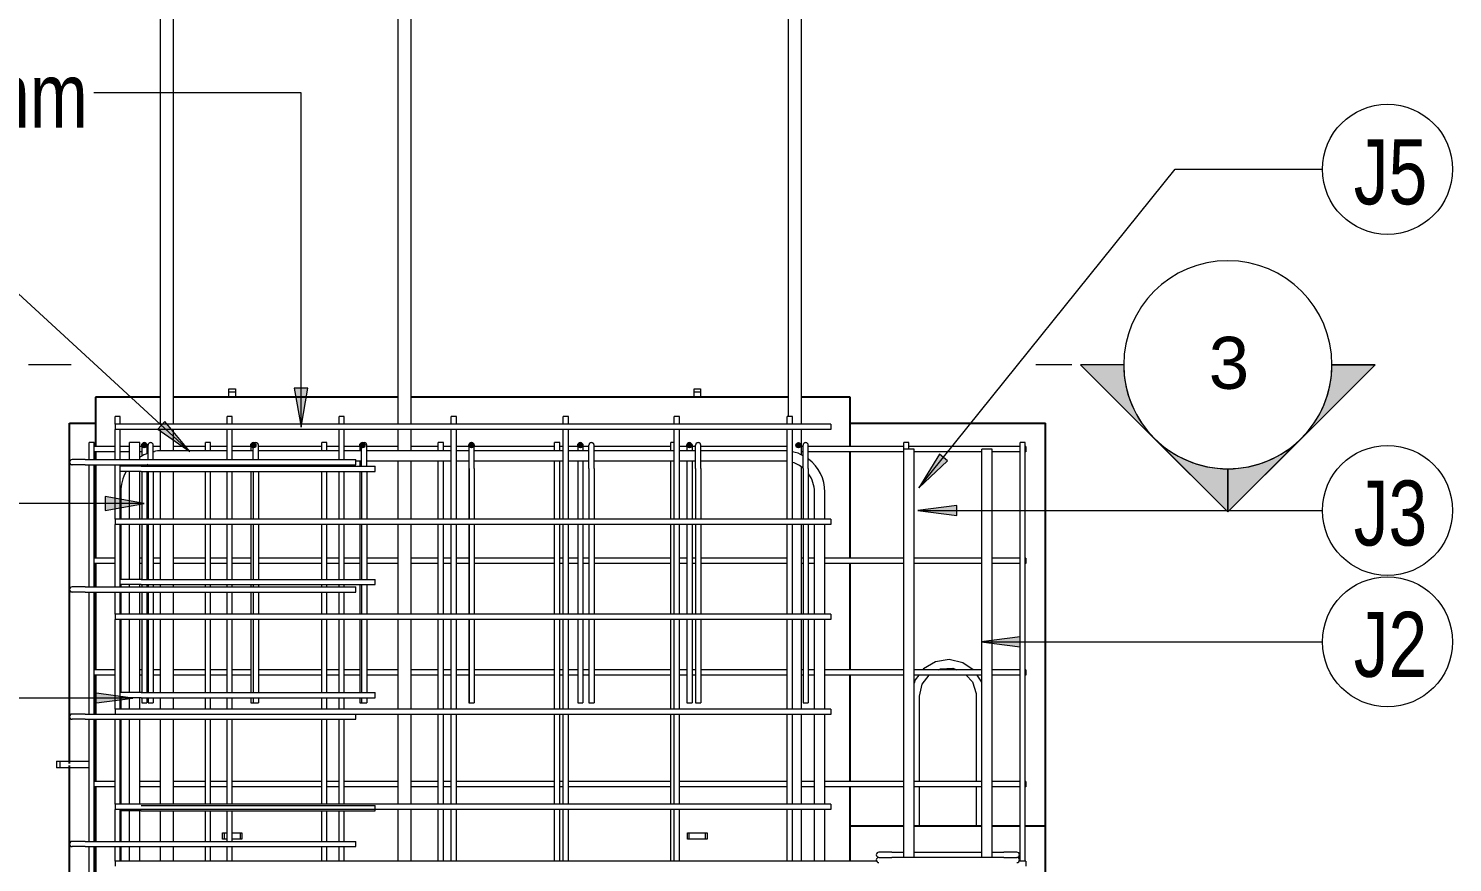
# Model space of a CAD drawing. Header units: millimetres. Extents: x 1435 to 26503, y -2036 to 18836.
# Drawn here: x 4276 to 6464, y 2984 to 4267 of the extents above; entities that cross this region are included whole.
import ezdxf

# ---------------------------------------------------------------- set-up
doc = ezdxf.new("R2010")
doc.units = ezdxf.units.MM
doc.linetypes.add('Dash', pattern=[6.36, 3.18, -3.18])
for name, color, linetype, lineweight in [('A-GENM', 13, 'Continuous', 18), ('A-WALL', 113, 'Continuous', 25), ('A-WALL-HDLN', 110, 'Dash', 25), ('G-ANNO-SYMB', 111, 'Continuous', 9), ('S-RBAR', 171, 'Continuous', 18), ('S-RBAR-IDEN', 171, 'Continuous', 9)]:
    doc.layers.add(name, color=color, linetype=linetype, lineweight=lineweight)
doc.styles.add('Arial', font='arial.ttf', dxfattribs={"height": 80})
doc.styles.add('Nirmala UI Semilight', font='NirmalaS.ttf', dxfattribs={"width": 0.8, "height": 100})

# ---------------------------------------------------------------- blocks, each defined once
blk = doc.blocks.new('RR spread anchor face based - RR-SA-3_0-200-1726827-Elevation Front 1')
at = {"layer": 'A-GENM'}
for p, q in [((4583.8, 3707.8), (4583.8, 3712.8)), ((4583.8, 3712.8), (4593.8, 3712.8)), ((4583.8, 3700), (4583.8, 3707.8)), ((4593.8, 3707.8), (4583.8, 3707.8)), ((4593.8, 3712.8), (4593.8, 3707.8)), ((4593.8, 3707.8), (4593.8, 3700))]:
    blk.add_line(p, q, dxfattribs=at)
blk = doc.blocks.new('RR spread anchor face based - RR-SA-2_5-150-V2-Elevation Front 1')
at = {"layer": 'A-GENM'}
for p, q in [((5288.8, 1540), (5291.3, 1540)), ((5288.8, 1530), (5288.8, 1540)), ((5291.3, 1540), (5316.3, 1540)), ((5291.3, 1530), (5291.3, 1540)), ((5316.3, 1540), (5318.8, 1540)), ((5316.3, 1530), (5316.3, 1540)), ((5318.8, 1540), (5318.8, 1530)), ((5291.3, 1530), (5288.8, 1530)), ((5316.3, 1530), (5291.3, 1530)), ((5318.8, 1530), (5316.3, 1530))]:
    blk.add_line(p, q, dxfattribs=at)
blk = doc.blocks.new('12_7Ø_ Lifting Insert_COLUMN - 12_9Ø Lifting insert-1653171-Elevation Front 1')
at = {"layer": 'A-GENM'}
for p, q in [((5740.9, 3261.3), (5733.7, 3272.5)), ((5645.2, 3108.7), (5645.2, 3240)), ((5732.5, 3240), (5732.5, 3108.7)), ((5645.2, 3040), (5645.2, 3100.7)), ((5732.5, 3100.7), (5732.5, 3040))]:
    blk.add_line(p, q, dxfattribs=at)
at = {"layer": 'A-GENM', "flags": 128}
for points in [[(5727.4, 3280.5), (5711.9, 3291.4), (5691, 3296.3), (5669.8, 3293), (5651.3, 3282.1), (5650.1, 3280.5)], [(5674.2, 3280.5), (5677.4, 3282.1), (5696.2, 3283), (5702.4, 3280.5)], [(5644, 3272.5), (5638.3, 3265), (5636.9, 3259.9)], [(5645.2, 3240), (5649.2, 3258.4), (5660, 3272.5)], [(5716.8, 3272.5), (5726.5, 3262.1), (5732.3, 3244.2), (5732.5, 3240)]]:
    blk.add_lwpolyline(points, dxfattribs=at)
blk = doc.blocks.new('RR spread anchor face based - RR-SA-2_5-150-V5-Elevation Front 1')
at = {"layer": 'A-GENM'}
for p, q in [((4573.8, 1540), (4576.3, 1540)), ((4573.8, 1530), (4573.8, 1540)), ((4576.3, 1540), (4581, 1540)), ((4576.3, 1540), (4576.3, 1530)), ((4589, 1540), (4601.3, 1540)), ((4601.3, 1540), (4603.8, 1540)), ((4601.3, 1540), (4601.3, 1530)), ((4603.8, 1540), (4603.8, 1530)), ((4576.3, 1530), (4573.8, 1530)), ((4581, 1530), (4576.3, 1530)), ((4601.3, 1530), (4589, 1530)), ((4603.8, 1530), (4601.3, 1530))]:
    blk.add_line(p, q, dxfattribs=at)
blk = doc.blocks.new('RR spread anchor face based - RR-SA-3_0-200-1876459-Elevation Front 1')
at = {"layer": 'A-GENM'}
for p, q in [((4318.8, 3140), (4323.8, 3140)), ((4318.8, 3140), (4318.8, 3130)), ((4323.8, 3130), (4318.8, 3130)), ((4323.8, 3140), (4368.8, 3140)), ((4323.8, 3140), (4323.8, 3130)), ((4368.8, 3130), (4323.8, 3130)), ((4376.8, 3140), (4378.8, 3140)), ((4378.8, 3130), (4376.8, 3130))]:
    blk.add_line(p, q, dxfattribs=at)
blk = doc.blocks.new('Detail View - M_Section Head - Filled SHOP DWG-1002450-Elevation Front 1')
at = {"layer": 'G-ANNO-SYMB'}
h = blk.add_hatch(color=256, dxfattribs=at)
edge = h.paths.add_edge_path()
edge.add_line((5892.8, 3749.7), (5959.1, 3749.7))
edge.add_arc((6119.1, 3749.7), 160, 180, 225)
edge.add_line((6006, 3636.5), (5892.8, 3749.7))
h = blk.add_hatch(color=256, dxfattribs=at)
edge = h.paths.add_edge_path()
edge.add_line((6345.4, 3749.7), (6232.2, 3636.5))
edge.add_arc((6119.1, 3749.7), 160, 315, 360)
edge.add_line((6279.1, 3749.7), (6345.4, 3749.7))
h = blk.add_hatch(color=256, dxfattribs=at)
edge = h.paths.add_edge_path()
edge.add_line((6119.1, 3523.4), (6006, 3636.5))
edge.add_arc((6119.1, 3749.7), 160, 225, 270)
edge.add_line((6119.1, 3589.7), (6119.1, 3523.4))
h = blk.add_hatch(color=256, dxfattribs=at)
edge = h.paths.add_edge_path()
edge.add_line((6119.1, 3523.4), (6119.1, 3589.7))
edge.add_arc((6119.1, 3749.7), 160, 270, 315)
edge.add_line((6232.2, 3636.5), (6119.1, 3523.4))
for p, q in [((6119.1, 3523.4), (5892.8, 3749.7)), ((5959.1, 3749.7), (5892.8, 3749.7)), ((5892.8, 3749.7), (6006, 3636.5)), ((5959.1, 3749.7), (5892.8, 3749.7)), ((6119.1, 3523.4), (6345.4, 3749.7)), ((6232.2, 3636.5), (6345.4, 3749.7)), ((6279.1, 3749.7), (6345.4, 3749.7)), ((6345.4, 3749.7), (6279.1, 3749.7)), ((6006, 3636.5), (6119.1, 3523.4)), ((6119.1, 3523.4), (6232.2, 3636.5)), ((6119.1, 3589.7), (6119.1, 3523.4)), ((6119.1, 3523.4), (6119.1, 3589.7))]:
    blk.add_line(p, q, dxfattribs=at)
for start, end in [(360, 180), (180, 360), (180, 225), (315, 0), (225, 270), (270, 315)]:
    blk.add_arc((6119.1, 3749.7), 160, start, end, dxfattribs=at)
blk = doc.blocks.new('M_Rebar Tag_rfa MARK - ARROW-794226-Elevation Front 1')
at = {"layer": 'S-RBAR-IDEN'}
blk.add_circle((2715.3, 3901), 100, dxfattribs=at)

msp = doc.modelspace()

# ---------------------------------------------------------------- hatches: boundary and pattern name
at = {"layer": 'S-RBAR'}
for points in [[(4453.8, 3622), (4457.8, 3626), (4453.8, 3630), (4449.8, 3626), (4451.3, 3624.5)], [(4621.4, 3622), (4625.4, 3626), (4621.4, 3630), (4617.4, 3626)], [(4788.9, 3622), (4792.9, 3626), (4788.9, 3630), (4784.9, 3626)], [(4956.5, 3622), (4960.5, 3626), (4956.5, 3630), (4952.5, 3626)], [(5124, 3622), (5128, 3626), (5124, 3630), (5120, 3626)], [(5291.6, 3622), (5295.6, 3626), (5291.6, 3630), (5287.6, 3626)], [(5459.2, 3622), (5463.2, 3626), (5459.2, 3630), (5455.2, 3626)]]:
    msp.add_hatch(color=256, dxfattribs=at).paths.add_polyline_path(points)
h = msp.add_hatch(color=256, dxfattribs=at)
edge = h.paths.add_edge_path()
edge.add_arc((4453.8, 3626), 4, 0, 360)
h = msp.add_hatch(color=256, dxfattribs=at)
edge = h.paths.add_edge_path()
edge.add_arc((4621.4, 3626), 4, 0, 360)
h = msp.add_hatch(color=256, dxfattribs=at)
edge = h.paths.add_edge_path()
edge.add_arc((4788.9, 3626), 4, 0, 360)
h = msp.add_hatch(color=256, dxfattribs=at)
edge = h.paths.add_edge_path()
edge.add_arc((4956.5, 3626), 4, 0, 360)
h = msp.add_hatch(color=256, dxfattribs=at)
edge = h.paths.add_edge_path()
edge.add_arc((5124, 3626), 4, 0, 360)
h = msp.add_hatch(color=256, dxfattribs=at)
edge = h.paths.add_edge_path()
edge.add_arc((5291.6, 3626), 4, 0, 360)
h = msp.add_hatch(color=256, dxfattribs=at)
edge = h.paths.add_edge_path()
edge.add_arc((5459.2, 3626), 4, 0, 360)
at = {"layer": 'S-RBAR-IDEN'}
for points in [[(4694.7, 3653.6), (4705.3, 3713.6), (4684.1, 3713.6)], [(4524, 3616.1), (4485.2, 3662.6), (4474.5, 3650.9)], [(5644.2, 3560.2), (5688, 3602.1), (5675.7, 3612)], [(4453.6, 3536.4), (4393.6, 3546.9), (4393.6, 3525.8)], [(5642.7, 3525.6), (5702.7, 3517.7), (5702.7, 3533.5)], [(5739.9, 3323.6), (5799.9, 3315.7), (5799.9, 3331.5)], [(4436.4, 3237), (4376.4, 3244.9), (4376.4, 3229.1)]]:
    msp.add_hatch(color=256, dxfattribs=at).paths.add_polyline_path(points)

# ---------------------------------------------------------------- linework, layer by layer
at = {"layer": 'A-WALL'}
for p, q in [((4378.8, 3700), (4378.8, 3624)), ((4478.8, 3700), (4378.8, 3700)), ((4843.8, 3700), (4498.8, 3700)), ((5443.8, 3700), (4863.8, 3700)), ((5538.8, 3700), (5463.8, 3700)), ((5538.8, 3624), (5538.8, 3700)), ((4338.8, 3140), (4338.8, 3660)), ((4338.8, 3660), (4378.8, 3660)), ((5538.8, 3660), (5838.8, 3660)), ((5838.8, -378), (5838.8, 3660)), ((4378.8, 3616), (4378.8, 3604)), ((5538.8, 3452.2), (5538.8, 3616)), ((4378.8, 3596), (4378.8, 3452.2)), ((4378.8, 3444.2), (4378.8, 3408.3)), ((5538.8, 3280.5), (5538.8, 3444.2)), ((4378.8, 3400.2), (4378.8, 3280.5)), ((4378.8, 3272.5), (4378.8, 3212.4)), ((5538.8, 3108.7), (5538.8, 3272.5)), ((4378.8, 3204), (4378.8, 3108.7)), ((4338.8, 1665), (4338.8, 3130)), ((4378.8, 3100.7), (4378.8, 3016.6)), ((5538.8, 2986.3), (5538.8, 3100.7)), ((5620.9, 3040), (5538.8, 3040)), ((5740.9, 3040), (5636.9, 3040)), ((5799.8, 3040), (5756.9, 3040)), ((5838.8, 3040), (5807.8, 3040)), ((4378.8, 3008.6), (4378.8, 2937))]:
    msp.add_line(p, q, dxfattribs=at)
at = {"layer": 'A-WALL-HDLN'}
msp.add_line((4338.8, 3130), (4338.8, 3140), dxfattribs=at)
at = {"layer": 'G-ANNO-SYMB'}
for p, q in [((4341.5, 3749.7), (4275.8, 3749.7)), ((5879.1, 3749.7), (5824.1, 3749.7))]:
    msp.add_line(p, q, dxfattribs=at)
at = {"layer": 'S-RBAR'}
for p, q in [((4478.8, 3658.3), (4478.8, 4720)), ((4498.8, 3658.3), (4498.8, 4720)), ((4843.8, 3658.3), (4843.8, 4720)), ((4863.8, 3658.3), (4863.8, 4720)), ((5443.8, 3670), (5443.8, 4720)), ((5463.8, 3658.3), (5463.8, 4720)), ((4416.8, 3670), (4408.8, 3670)), ((4408.8, 3658.3), (4408.8, 3670)), ((5508.8, 3658.3), (4408.8, 3658.3)), ((4408.8, 3658.3), (4408.8, 3650.3)), ((4416.8, 3658.3), (4416.8, 3670)), ((4589, 3670), (4581, 3670)), ((4581, 3658.3), (4581, 3670)), ((4589, 3658.3), (4589, 3670)), ((4761.2, 3670), (4753.2, 3670)), ((4753.2, 3658.3), (4753.2, 3670)), ((4761.2, 3658.3), (4761.2, 3670)), ((4933.4, 3670), (4925.4, 3670)), ((4925.4, 3658.3), (4925.4, 3670)), ((4933.4, 3658.3), (4933.4, 3670)), ((5105.6, 3670), (5097.6, 3670)), ((5097.6, 3658.3), (5097.6, 3670)), ((5105.6, 3658.3), (5105.6, 3670)), ((5276.3, 3670), (5268.3, 3670)), ((5268.3, 3658.3), (5268.3, 3670)), ((5276.3, 3658.3), (5276.3, 3670)), ((5450, 3670), (5442, 3670)), ((5442, 3658.3), (5442, 3670)), ((5450, 3658.3), (5450, 3670)), ((5508.8, 3658.3), (5508.8, 3650.3)), ((4408.8, 3604), (4408.8, 3650.3)), ((5508.8, 3650.3), (4408.8, 3650.3)), ((4416.8, 3604), (4416.8, 3650.3)), ((4478.8, 3617.2), (4478.8, 3650.3)), ((4498.8, 3617.5), (4498.8, 3650.3)), ((4581, 3604), (4581, 3650.3)), ((4589, 3604), (4589, 3650.3)), ((4753.2, 3604), (4753.2, 3650.3)), ((4761.2, 3604), (4761.2, 3650.3)), ((4843.8, 3617.5), (4843.8, 3650.3)), ((4863.8, 3617.5), (4863.8, 3650.3)), ((4925.4, 3512.2), (4925.4, 3650.3)), ((4933.4, 3512.2), (4933.4, 3650.3)), ((5097.6, 3512.2), (5097.6, 3650.3)), ((5105.6, 3512.2), (5105.6, 3650.3)), ((5268.3, 3512.2), (5268.3, 3650.3)), ((5276.3, 3512.2), (5276.3, 3650.3)), ((5442, 3512.2), (5442, 3650.3)), ((5450, 3512.2), (5450, 3650.3)), ((5463.8, 3610.7), (5463.8, 3650.3)), ((4376.8, 3630), (4368.8, 3630)), ((4368.8, 3604), (4368.8, 3630)), ((4376.8, 3604), (4376.8, 3630)), ((4408.8, 3624), (4376.8, 3624)), ((4408.8, 3616), (4376.8, 3616)), ((4431.1, 3624), (4416.8, 3624)), ((4431.1, 3616), (4416.8, 3616)), ((4447.1, 3630), (4431.1, 3630)), ((4431.1, 3604), (4431.1, 3630)), ((4447.1, 3604), (4447.1, 3630)), ((4449.8, 3624), (4447.1, 3624)), ((4449.8, 3616), (4447.1, 3616)), ((4453.8, 3630), (4449.8, 3626)), ((4449.8, 3626), (4449.8, 3609.5)), ((4449.8, 3626), (4451.3, 3624.5)), ((4451.3, 3624.5), (4453.8, 3622)), ((4457.8, 3626), (4453.8, 3630)), ((4453.8, 3622), (4457.8, 3626)), ((4457.8, 3626), (4457.8, 3613.1)), ((4459.6, 3624), (4457.8, 3624)), ((4459.6, 3616), (4457.8, 3616)), ((4459.6, 3604.3), (4459.6, 3626)), ((4467.6, 3604.3), (4467.6, 3626)), ((4478.8, 3624), (4467.6, 3624)), ((4469.7, 3616), (4467.6, 3616)), ((4581, 3617.5), (4481, 3617.5)), ((4547.7, 3624), (4498.8, 3624)), ((4555.7, 3630), (4547.7, 3630)), ((4547.7, 3617.5), (4547.7, 3630)), ((4555.7, 3617.5), (4555.7, 3630)), ((4581, 3624), (4555.7, 3624)), ((4617.4, 3624), (4589, 3624)), ((4621.1, 3617.5), (4589, 3617.5)), ((4621.4, 3630), (4617.4, 3626)), ((4617.4, 3626), (4617.4, 3617.9)), ((4617.4, 3626), (4621.4, 3622)), ((4621.1, 3604.3), (4621.1, 3626)), ((4625.4, 3626), (4621.4, 3630)), ((4621.4, 3622), (4625.4, 3626)), ((4629.1, 3604.3), (4629.1, 3626)), ((4726.5, 3624), (4629.1, 3624)), ((4753.2, 3617.5), (4629.1, 3617.5)), ((4734.5, 3630), (4726.5, 3630)), ((4726.5, 3617.5), (4726.5, 3630)), ((4734.5, 3617.5), (4734.5, 3630)), ((4753.2, 3624), (4734.5, 3624)), ((4784.9, 3624), (4761.2, 3624)), ((4787.7, 3617.5), (4761.2, 3617.5)), ((4788.9, 3630), (4784.9, 3626)), ((4784.9, 3626), (4784.9, 3617.9)), ((4784.9, 3626), (4788.9, 3622)), ((4787.7, 3593.7), (4787.7, 3626)), ((4792.9, 3626), (4788.9, 3630)), ((4788.9, 3622), (4792.9, 3626)), ((4795.7, 3593.7), (4795.7, 3626)), ((4843.8, 3624), (4795.7, 3624)), ((4925.4, 3617.5), (4795.7, 3617.5)), ((4905.4, 3624), (4863.8, 3624)), ((4913.4, 3630), (4905.4, 3630)), ((4905.4, 3617.5), (4905.4, 3630)), ((4913.4, 3617.5), (4913.4, 3630)), ((4925.4, 3624), (4913.4, 3624)), ((4952.5, 3624), (4933.4, 3624)), ((4953, 3617.5), (4933.4, 3617.5)), ((4956.5, 3630), (4952.5, 3626)), ((4952.5, 3626), (4952.5, 3617.9)), ((4952.5, 3626), (4956.5, 3622)), ((4953, 3590), (4953, 3626)), ((4960.5, 3626), (4956.5, 3630)), ((4956.5, 3622), (4960.5, 3626)), ((4961, 3590), (4961, 3626)), ((5084.3, 3624), (4961, 3624)), ((5097.6, 3617.5), (4961, 3617.5)), ((5092.3, 3630), (5084.3, 3630)), ((5084.3, 3617.5), (5084.3, 3630)), ((5092.3, 3617.5), (5092.3, 3630)), ((5097.6, 3624), (5092.3, 3624)), ((5120, 3624), (5105.6, 3624)), ((5137, 3617.5), (5105.6, 3617.5)), ((5124, 3630), (5120, 3626)), ((5120, 3626), (5120, 3617.9)), ((5120, 3626), (5124, 3622)), ((5128, 3626), (5124, 3630)), ((5124, 3622), (5128, 3626)), ((5128, 3626), (5128, 3617.9)), ((5137, 3624), (5128, 3624)), ((5137, 3590), (5137, 3626)), ((5145, 3590), (5145, 3626)), ((5263.2, 3624), (5145, 3624)), ((5268.3, 3617.5), (5145, 3617.5)), ((5268.3, 3630), (5263.2, 3630)), ((5263.2, 3617.5), (5263.2, 3630)), ((5287.6, 3624), (5276.3, 3624)), ((5301, 3617.5), (5276.3, 3617.5)), ((5291.6, 3630), (5287.6, 3626)), ((5287.6, 3626), (5287.6, 3617.9)), ((5287.6, 3626), (5291.6, 3622)), ((5295.6, 3626), (5291.6, 3630)), ((5291.6, 3622), (5295.6, 3626)), ((5295.6, 3626), (5295.6, 3617.9)), ((5301, 3624), (5295.6, 3624)), ((5301, 3590), (5301, 3626)), ((5309, 3590), (5309, 3626)), ((5442, 3624), (5309, 3624)), ((5436.3, 3617.5), (5309, 3617.5)), ((5459.2, 3630), (5455.2, 3626)), ((5455.2, 3626), (5459.2, 3622)), ((5463.2, 3626), (5459.2, 3630)), ((5459.2, 3622), (5463.2, 3626)), ((5466.3, 3624), (5463.8, 3624)), ((5466.3, 3616), (5463.8, 3616)), ((5466.3, 3590), (5466.3, 3626)), ((5474.3, 3590), (5474.3, 3626)), ((5620.9, 3624), (5474.3, 3624)), ((5620.9, 3616), (5474.3, 3616)), ((5628.9, 3630), (5620.9, 3630)), ((5620.9, 3620), (5620.9, 3630)), ((5636.9, 3620), (5620.9, 3620)), ((5620.9, 2992.1), (5620.9, 3620)), ((5628.9, 3620), (5628.9, 3630)), ((5799.8, 3624), (5628.9, 3624)), ((5636.9, 2992.1), (5636.9, 3620)), ((5740.9, 3616), (5636.9, 3616)), ((5756.9, 3620), (5740.9, 3620)), ((5740.9, 2992.1), (5740.9, 3620)), ((5756.9, 2992.1), (5756.9, 3620)), ((5799.8, 3616), (5756.9, 3616)), ((5807.8, 3630), (5799.8, 3630)), ((5799.8, 2986.3), (5799.8, 3630)), ((5807.8, 2986.3), (5807.8, 3630)), ((5808.8, 3624), (5807.8, 3624)), ((5808.8, 3616), (5807.8, 3616)), ((5808.8, 3624), (5808.8, 3616)), ((4362.8, 3604), (4342.8, 3604)), ((4362.8, 3596), (4342.8, 3596)), ((4362.8, 3604), (4778.8, 3604)), ((4362.8, 3596), (4778.8, 3596)), ((4368.8, 3408.3), (4368.8, 3596)), ((4376.8, 3408.3), (4376.8, 3596)), ((4408.8, 3512.2), (4408.8, 3596)), ((4448.8, 3593.6), (4416.1, 3593.6)), ((4416.8, 3512.2), (4416.8, 3596)), ((4431.1, 3593.6), (4431.1, 3596)), ((4447.1, 3593.6), (4447.1, 3596)), ((4448.8, 3593.6), (4808.8, 3593.6)), ((4457.8, 3595.3), (4457.8, 3593.6)), ((4459.6, 3593.7), (4459.6, 3596.3)), ((4467.6, 3593.7), (4467.6, 3596.3)), ((4478.8, 3593.6), (4478.8, 3596)), ((4498.8, 3593.6), (4498.8, 3596)), ((4547.7, 3593.6), (4547.7, 3596)), ((4555.7, 3593.6), (4555.7, 3596)), ((4581, 3593.6), (4581, 3596)), ((4589, 3593.6), (4589, 3596)), ((4617.4, 3596), (4617.4, 3593.6)), ((4621.1, 3593.7), (4621.1, 3596.3)), ((4629.1, 3593.7), (4629.1, 3596.3)), ((4726.5, 3593.6), (4726.5, 3596)), ((4734.5, 3593.6), (4734.5, 3596)), ((4753.2, 3593.6), (4753.2, 3596)), ((4761.2, 3593.6), (4761.2, 3596)), ((4778.8, 3596), (4778.8, 3604)), ((4787.7, 3601.5), (4778.8, 3601.5)), ((4784.9, 3601.5), (4784.9, 3593.6)), ((4925.4, 3601.5), (4795.7, 3601.5)), ((4808.8, 3585.6), (4808.8, 3593.6)), ((4843.8, 3512.2), (4843.8, 3601.5)), ((4863.8, 3512.2), (4863.8, 3601.5)), ((4905.4, 3512.2), (4905.4, 3601.5)), ((4913.4, 3512.2), (4913.4, 3601.5)), ((4953, 3601.5), (4933.4, 3601.5)), ((4952.5, 3601.5), (4952.5, 3512.2)), ((4953, 3590), (4953, 3512.2)), ((5097.6, 3601.5), (4961, 3601.5)), ((4961, 3590), (4961, 3512.2)), ((5084.3, 3512.2), (5084.3, 3601.5)), ((5092.3, 3512.2), (5092.3, 3601.5)), ((5137, 3601.5), (5105.6, 3601.5)), ((5120, 3601.5), (5120, 3512.2)), ((5128, 3601.5), (5128, 3512.2)), ((5137, 3590), (5137, 3512.2)), ((5268.3, 3601.5), (5145, 3601.5)), ((5145, 3590), (5145, 3512.2)), ((5263.2, 3512.2), (5263.2, 3601.5)), ((5301, 3601.5), (5276.3, 3601.5)), ((5287.6, 3601.5), (5287.6, 3512.2)), ((5295.6, 3601.5), (5295.6, 3512.2)), ((5301, 3590), (5301, 3512.2)), ((5436.3, 3601.5), (5309, 3601.5)), ((5309, 3590), (5309, 3512.2)), ((5463.8, 3512.2), (5463.8, 3592.2)), ((5466.3, 3590), (5466.3, 3512.2)), ((5474.3, 3590), (5474.3, 3512.2)), ((4448.8, 3585.6), (4416.1, 3585.6)), ((4431.1, 3512.2), (4431.1, 3585.6)), ((4447.1, 3512.2), (4447.1, 3585.6)), ((4448.8, 3585.6), (4808.8, 3585.6)), ((4449.8, 3585.6), (4449.8, 3512.2)), ((4457.8, 3585.6), (4457.8, 3512.2)), ((4459.6, 3585.6), (4459.6, 3512.2)), ((4467.6, 3585.6), (4467.6, 3512.2)), ((4478.8, 3512.2), (4478.8, 3585.6)), ((4498.8, 3512.2), (4498.8, 3585.6)), ((4547.7, 3512.2), (4547.7, 3585.6)), ((4555.7, 3512.2), (4555.7, 3585.6)), ((4581, 3512.2), (4581, 3585.6)), ((4589, 3512.2), (4589, 3585.6)), ((4617.4, 3585.6), (4617.4, 3512.2)), ((4621.1, 3585.6), (4621.1, 3512.2)), ((4629.1, 3585.6), (4629.1, 3512.2)), ((4726.5, 3512.2), (4726.5, 3585.6)), ((4734.5, 3512.2), (4734.5, 3585.6)), ((4753.2, 3512.2), (4753.2, 3585.6)), ((4761.2, 3512.2), (4761.2, 3585.6)), ((4784.9, 3585.6), (4784.9, 3512.2)), ((4787.7, 3585.6), (4787.7, 3512.2)), ((4795.7, 3585.6), (4795.7, 3512.2)), ((4417.5, 3554), (4417.5, 3512.2)), ((5483.8, 3512.2), (5483.8, 3554)), ((5499.8, 3512.2), (5499.8, 3554)), ((5508.8, 3512.2), (4408.8, 3512.2)), ((4408.8, 3512.2), (4408.8, 3504.2)), ((4408.8, 3408.3), (4408.8, 3504.2)), ((5508.8, 3504.2), (4408.8, 3504.2)), ((4416.8, 3408.3), (4416.8, 3504.2)), ((4417.5, 3504.2), (4417.5, 3419.6)), ((4431.1, 3419.6), (4431.1, 3504.2)), ((4447.1, 3419.6), (4447.1, 3504.2)), ((4449.8, 3504.2), (4449.8, 3419.6)), ((4457.8, 3504.2), (4457.8, 3419.6)), ((4459.6, 3504.2), (4459.6, 3419.6)), ((4467.6, 3504.2), (4467.6, 3419.6)), ((4478.8, 3419.6), (4478.8, 3504.2)), ((4498.8, 3419.6), (4498.8, 3504.2)), ((4547.7, 3419.6), (4547.7, 3504.2)), ((4555.7, 3419.6), (4555.7, 3504.2)), ((4581, 3419.6), (4581, 3504.2)), ((4589, 3419.6), (4589, 3504.2)), ((4617.4, 3504.2), (4617.4, 3419.6)), ((4621.1, 3504.2), (4621.1, 3419.6)), ((4629.1, 3504.2), (4629.1, 3419.6)), ((4726.5, 3419.6), (4726.5, 3504.2)), ((4734.5, 3419.6), (4734.5, 3504.2)), ((4753.2, 3419.6), (4753.2, 3504.2)), ((4761.2, 3419.6), (4761.2, 3504.2)), ((4784.9, 3504.2), (4784.9, 3419.6)), ((4787.7, 3504.2), (4787.7, 3419.6)), ((4795.7, 3504.2), (4795.7, 3419.6)), ((4843.8, 3366.1), (4843.8, 3504.2)), ((4863.8, 3366.1), (4863.8, 3504.2)), ((4905.4, 3366.1), (4905.4, 3504.2)), ((4913.4, 3366.1), (4913.4, 3504.2)), ((4925.4, 3366.1), (4925.4, 3504.2)), ((4933.4, 3366.1), (4933.4, 3504.2)), ((4952.5, 3504.2), (4952.5, 3366.1)), ((4953, 3504.2), (4953, 3366.1)), ((4961, 3504.2), (4961, 3366.1)), ((5084.3, 3366.1), (5084.3, 3504.2)), ((5092.3, 3366.1), (5092.3, 3504.2)), ((5097.6, 3366.1), (5097.6, 3504.2)), ((5105.6, 3366.1), (5105.6, 3504.2)), ((5120, 3504.2), (5120, 3366.1)), ((5128, 3504.2), (5128, 3366.1)), ((5137, 3504.2), (5137, 3366.1)), ((5145, 3504.2), (5145, 3366.1)), ((5263.2, 3366.1), (5263.2, 3504.2)), ((5268.3, 3366.1), (5268.3, 3504.2)), ((5276.3, 3366.1), (5276.3, 3504.2)), ((5287.6, 3504.2), (5287.6, 3366.1)), ((5295.6, 3504.2), (5295.6, 3366.1)), ((5301, 3504.2), (5301, 3366.1)), ((5309, 3504.2), (5309, 3366.1)), ((5442, 3366.1), (5442, 3504.2)), ((5450, 3366.1), (5450, 3504.2)), ((5463.8, 3366.1), (5463.8, 3504.2)), ((5466.3, 3504.2), (5466.3, 3366.1)), ((5474.3, 3504.2), (5474.3, 3366.1)), ((5483.8, 3366.1), (5483.8, 3504.2)), ((5499.8, 3366.1), (5499.8, 3504.2)), ((5508.8, 3512.2), (5508.8, 3504.2)), ((4408.8, 3452.2), (4376.8, 3452.2)), ((4408.8, 3444.2), (4376.8, 3444.2)), ((4417.5, 3452.2), (4416.8, 3452.2)), ((4417.5, 3444.2), (4416.8, 3444.2)), ((4449.8, 3452.2), (4447.1, 3452.2)), ((4449.8, 3444.2), (4447.1, 3444.2)), ((4459.6, 3452.2), (4457.8, 3452.2)), ((4459.6, 3444.2), (4457.8, 3444.2)), ((4478.8, 3452.2), (4467.6, 3452.2)), ((4478.8, 3444.2), (4467.6, 3444.2)), ((4547.7, 3452.2), (4498.8, 3452.2)), ((4547.7, 3444.2), (4498.8, 3444.2)), ((4581, 3452.2), (4555.7, 3452.2)), ((4581, 3444.2), (4555.7, 3444.2)), ((4617.4, 3452.2), (4589, 3452.2)), ((4617.4, 3444.2), (4589, 3444.2)), ((4726.5, 3452.2), (4629.1, 3452.2)), ((4726.5, 3444.2), (4629.1, 3444.2)), ((4753.2, 3452.2), (4734.5, 3452.2)), ((4753.2, 3444.2), (4734.5, 3444.2)), ((4784.9, 3452.2), (4761.2, 3452.2)), ((4784.9, 3444.2), (4761.2, 3444.2)), ((4843.8, 3452.2), (4795.7, 3452.2)), ((4843.8, 3444.2), (4795.7, 3444.2)), ((4905.4, 3452.2), (4863.8, 3452.2)), ((4905.4, 3444.2), (4863.8, 3444.2)), ((4925.4, 3452.2), (4913.4, 3452.2)), ((4925.4, 3444.2), (4913.4, 3444.2)), ((4952.5, 3452.2), (4933.4, 3452.2)), ((4952.5, 3444.2), (4933.4, 3444.2)), ((5084.3, 3452.2), (4961, 3452.2)), ((5084.3, 3444.2), (4961, 3444.2)), ((5097.6, 3452.2), (5092.3, 3452.2)), ((5097.6, 3444.2), (5092.3, 3444.2)), ((5120, 3452.2), (5105.6, 3452.2)), ((5120, 3444.2), (5105.6, 3444.2)), ((5137, 3452.2), (5128, 3452.2)), ((5137, 3444.2), (5128, 3444.2)), ((5263.2, 3452.2), (5145, 3452.2)), ((5263.2, 3444.2), (5145, 3444.2)), ((5287.6, 3452.2), (5276.3, 3452.2)), ((5287.6, 3444.2), (5276.3, 3444.2)), ((5301, 3452.2), (5295.6, 3452.2)), ((5301, 3444.2), (5295.6, 3444.2)), ((5442, 3452.2), (5309, 3452.2)), ((5442, 3444.2), (5309, 3444.2)), ((5466.3, 3452.2), (5463.8, 3452.2)), ((5466.3, 3444.2), (5463.8, 3444.2)), ((5483.8, 3452.2), (5474.3, 3452.2)), ((5483.8, 3444.2), (5474.3, 3444.2)), ((5620.9, 3452.2), (5499.8, 3452.2)), ((5620.9, 3444.2), (5499.8, 3444.2)), ((5740.9, 3452.2), (5636.9, 3452.2)), ((5740.9, 3444.2), (5636.9, 3444.2)), ((5799.8, 3452.2), (5756.9, 3452.2)), ((5799.8, 3444.2), (5756.9, 3444.2)), ((5808.8, 3452.2), (5807.8, 3452.2)), ((5808.8, 3444.2), (5807.8, 3444.2)), ((5808.8, 3452.2), (5808.8, 3444.2)), ((4448.8, 3419.6), (4416.1, 3419.6)), ((4448.8, 3419.6), (4808.8, 3419.6)), ((4808.8, 3411.6), (4808.8, 3419.6)), ((4362.8, 3408.2), (4342.8, 3408.2)), ((4362.8, 3400.2), (4342.8, 3400.2)), ((4362.8, 3408.2), (4778.8, 3408.2)), ((4362.8, 3400.2), (4778.8, 3400.2)), ((4368.8, 3212.4), (4368.8, 3400.2)), ((4376.8, 3212.4), (4376.8, 3400.2)), ((4408.8, 3366.1), (4408.8, 3400.2)), ((4448.8, 3411.6), (4416.1, 3411.6)), ((4416.8, 3366.1), (4416.8, 3400.2)), ((4417.5, 3411.6), (4417.5, 3408.3)), ((4417.5, 3400.2), (4417.5, 3366.1)), ((4431.1, 3408.3), (4431.1, 3411.6)), ((4431.1, 3366.1), (4431.1, 3400.2)), ((4447.1, 3408.3), (4447.1, 3411.6)), ((4447.1, 3366.1), (4447.1, 3400.2)), ((4448.8, 3411.6), (4808.8, 3411.6)), ((4449.8, 3411.6), (4449.8, 3408.3)), ((4449.8, 3400.2), (4449.8, 3366.1)), ((4457.8, 3411.6), (4457.8, 3408.3)), ((4457.8, 3400.2), (4457.8, 3366.1)), ((4459.6, 3411.6), (4459.6, 3408.3)), ((4459.6, 3400.2), (4459.6, 3366.1)), ((4467.6, 3411.6), (4467.6, 3408.3)), ((4467.6, 3400.2), (4467.6, 3366.1)), ((4478.8, 3408.3), (4478.8, 3411.6)), ((4478.8, 3366.1), (4478.8, 3400.2)), ((4498.8, 3408.3), (4498.8, 3411.6)), ((4498.8, 3366.1), (4498.8, 3400.2)), ((4547.7, 3408.3), (4547.7, 3411.6)), ((4547.7, 3366.1), (4547.7, 3400.2)), ((4555.7, 3408.3), (4555.7, 3411.6)), ((4555.7, 3366.1), (4555.7, 3400.2)), ((4581, 3408.3), (4581, 3411.6)), ((4581, 3366.1), (4581, 3400.2)), ((4589, 3408.3), (4589, 3411.6)), ((4589, 3366.1), (4589, 3400.2)), ((4617.4, 3411.6), (4617.4, 3408.3)), ((4617.4, 3400.2), (4617.4, 3366.1)), ((4621.1, 3411.6), (4621.1, 3408.3)), ((4621.1, 3400.2), (4621.1, 3366.1)), ((4629.1, 3411.6), (4629.1, 3408.3)), ((4629.1, 3400.2), (4629.1, 3366.1)), ((4726.5, 3408.3), (4726.5, 3411.6)), ((4726.5, 3366.1), (4726.5, 3400.2)), ((4734.5, 3408.3), (4734.5, 3411.6)), ((4734.5, 3366.1), (4734.5, 3400.2)), ((4753.2, 3408.3), (4753.2, 3411.6)), ((4753.2, 3366.1), (4753.2, 3400.2)), ((4761.2, 3408.3), (4761.2, 3411.6)), ((4761.2, 3366.1), (4761.2, 3400.2)), ((4778.8, 3400.2), (4778.8, 3408.2)), ((4784.9, 3411.6), (4784.9, 3366.1)), ((4787.7, 3411.6), (4787.7, 3366.1)), ((4795.7, 3411.6), (4795.7, 3366.1)), ((5508.8, 3366.1), (4408.8, 3366.1)), ((4408.8, 3366.1), (4408.8, 3358.1)), ((4408.8, 3220), (4408.8, 3358.1)), ((5508.8, 3358.1), (4408.8, 3358.1)), ((4416.8, 3220), (4416.8, 3358.1)), ((4417.5, 3358.1), (4417.5, 3245.6)), ((4431.1, 3245.6), (4431.1, 3358.1)), ((4447.1, 3245.6), (4447.1, 3358.1)), ((4449.8, 3358.1), (4449.8, 3245.6)), ((4457.8, 3358.1), (4457.8, 3245.6)), ((4459.6, 3358.1), (4459.6, 3245.6)), ((4467.6, 3358.1), (4467.6, 3245.6)), ((4478.8, 3245.6), (4478.8, 3358.1)), ((4498.8, 3245.6), (4498.8, 3358.1)), ((4547.7, 3245.6), (4547.7, 3358.1)), ((4555.7, 3245.6), (4555.7, 3358.1)), ((4581, 3245.6), (4581, 3358.1)), ((4589, 3245.6), (4589, 3358.1)), ((4617.4, 3358.1), (4617.4, 3245.6)), ((4621.1, 3358.1), (4621.1, 3245.6)), ((4629.1, 3358.1), (4629.1, 3245.6)), ((4726.5, 3245.6), (4726.5, 3358.1)), ((4734.5, 3245.6), (4734.5, 3358.1)), ((4753.2, 3245.6), (4753.2, 3358.1)), ((4761.2, 3245.6), (4761.2, 3358.1)), ((4784.9, 3358.1), (4784.9, 3245.6)), ((4787.7, 3358.1), (4787.7, 3245.6)), ((4795.7, 3358.1), (4795.7, 3245.6)), ((4843.8, 3220), (4843.8, 3358.1)), ((4863.8, 3220), (4863.8, 3358.1)), ((4905.4, 3220), (4905.4, 3358.1)), ((4913.4, 3220), (4913.4, 3358.1)), ((4925.4, 3220), (4925.4, 3358.1)), ((4933.4, 3220), (4933.4, 3358.1)), ((4952.5, 3358.1), (4952.5, 3230)), ((4953, 3358.1), (4953, 3230)), ((4961, 3358.1), (4961, 3230)), ((5084.3, 3220), (5084.3, 3358.1)), ((5092.3, 3220), (5092.3, 3358.1)), ((5097.6, 3220), (5097.6, 3358.1)), ((5105.6, 3220), (5105.6, 3358.1)), ((5120, 3358.1), (5120, 3230)), ((5128, 3358.1), (5128, 3230)), ((5137, 3358.1), (5137, 3230)), ((5145, 3358.1), (5145, 3230)), ((5263.2, 3220), (5263.2, 3358.1)), ((5268.3, 3220), (5268.3, 3358.1)), ((5276.3, 3220), (5276.3, 3358.1)), ((5287.6, 3358.1), (5287.6, 3230)), ((5295.6, 3358.1), (5295.6, 3230)), ((5301, 3358.1), (5301, 3230)), ((5309, 3358.1), (5309, 3230)), ((5442, 3220), (5442, 3358.1)), ((5450, 3220), (5450, 3358.1)), ((5463.8, 3220), (5463.8, 3358.1)), ((5466.3, 3358.1), (5466.3, 3230)), ((5474.3, 3358.1), (5474.3, 3230)), ((5483.8, 3220), (5483.8, 3358.1)), ((5499.8, 3220), (5499.8, 3358.1)), ((5508.8, 3366.1), (5508.8, 3358.1)), ((4408.8, 3280.5), (4376.8, 3280.5)), ((4408.8, 3272.5), (4376.8, 3272.5)), ((4417.5, 3280.5), (4416.8, 3280.5)), ((4417.5, 3272.5), (4416.8, 3272.5)), ((4449.8, 3280.5), (4447.1, 3280.5)), ((4449.8, 3272.5), (4447.1, 3272.5)), ((4459.6, 3280.5), (4457.8, 3280.5)), ((4459.6, 3272.5), (4457.8, 3272.5)), ((4478.8, 3280.5), (4467.6, 3280.5)), ((4478.8, 3272.5), (4467.6, 3272.5)), ((4547.7, 3280.5), (4498.8, 3280.5)), ((4547.7, 3272.5), (4498.8, 3272.5)), ((4581, 3280.5), (4555.7, 3280.5)), ((4581, 3272.5), (4555.7, 3272.5)), ((4617.4, 3280.5), (4589, 3280.5)), ((4617.4, 3272.5), (4589, 3272.5)), ((4726.5, 3280.5), (4629.1, 3280.5)), ((4726.5, 3272.5), (4629.1, 3272.5)), ((4753.2, 3280.5), (4734.5, 3280.5)), ((4753.2, 3272.5), (4734.5, 3272.5)), ((4784.9, 3280.5), (4761.2, 3280.5)), ((4784.9, 3272.5), (4761.2, 3272.5)), ((4843.8, 3280.5), (4795.7, 3280.5)), ((4843.8, 3272.5), (4795.7, 3272.5)), ((4905.4, 3280.5), (4863.8, 3280.5)), ((4905.4, 3272.5), (4863.8, 3272.5)), ((4925.4, 3280.5), (4913.4, 3280.5)), ((4925.4, 3272.5), (4913.4, 3272.5)), ((4952.5, 3280.5), (4933.4, 3280.5)), ((4952.5, 3272.5), (4933.4, 3272.5)), ((5084.3, 3280.5), (4961, 3280.5)), ((5084.3, 3272.5), (4961, 3272.5)), ((5097.6, 3280.5), (5092.3, 3280.5)), ((5097.6, 3272.5), (5092.3, 3272.5)), ((5120, 3280.5), (5105.6, 3280.5)), ((5120, 3272.5), (5105.6, 3272.5)), ((5137, 3280.5), (5128, 3280.5)), ((5137, 3272.5), (5128, 3272.5)), ((5263.2, 3280.5), (5145, 3280.5)), ((5263.2, 3272.5), (5145, 3272.5)), ((5287.6, 3280.5), (5276.3, 3280.5)), ((5287.6, 3272.5), (5276.3, 3272.5)), ((5301, 3280.5), (5295.6, 3280.5)), ((5301, 3272.5), (5295.6, 3272.5)), ((5442, 3280.5), (5309, 3280.5)), ((5442, 3272.5), (5309, 3272.5)), ((5466.3, 3280.5), (5463.8, 3280.5)), ((5466.3, 3272.5), (5463.8, 3272.5)), ((5483.8, 3280.5), (5474.3, 3280.5)), ((5483.8, 3272.5), (5474.3, 3272.5)), ((5620.9, 3280.5), (5499.8, 3280.5)), ((5620.9, 3272.5), (5499.8, 3272.5)), ((5740.9, 3280.5), (5636.9, 3280.5)), ((5740.9, 3272.5), (5636.9, 3272.5)), ((5799.8, 3280.5), (5756.9, 3280.5)), ((5799.8, 3272.5), (5756.9, 3272.5)), ((5808.8, 3280.5), (5807.8, 3280.5)), ((5808.8, 3272.5), (5807.8, 3272.5)), ((5808.8, 3280.5), (5808.8, 3272.5)), ((4448.8, 3245.6), (4416.1, 3245.6)), ((4448.8, 3245.6), (4808.8, 3245.6)), ((4808.8, 3237.6), (4808.8, 3245.6)), ((5508.8, 3220), (4408.8, 3220)), ((4408.8, 3220), (4408.8, 3212)), ((4448.8, 3237.6), (4416.1, 3237.6)), ((4417.5, 3237.6), (4417.5, 3220)), ((4431.1, 3220), (4431.1, 3237.6)), ((4447.1, 3220), (4447.1, 3237.6)), ((4448.8, 3237.6), (4808.8, 3237.6)), ((4449.8, 3237.6), (4449.8, 3230)), ((4449.8, 3230), (4457.8, 3230)), ((4457.8, 3237.6), (4457.8, 3230)), ((4459.6, 3237.6), (4459.6, 3230)), ((4459.6, 3230), (4467.6, 3230)), ((4467.6, 3237.6), (4467.6, 3230)), ((4478.8, 3220), (4478.8, 3237.6)), ((4498.8, 3220), (4498.8, 3237.6)), ((4547.7, 3220), (4547.7, 3237.6)), ((4555.7, 3220), (4555.7, 3237.6)), ((4581, 3220), (4581, 3237.6)), ((4589, 3220), (4589, 3237.6)), ((4617.4, 3237.6), (4617.4, 3230)), ((4617.4, 3230), (4621.1, 3230)), ((4621.1, 3237.6), (4621.1, 3230)), ((4621.1, 3230), (4629.1, 3230)), ((4629.1, 3237.6), (4629.1, 3230)), ((4726.5, 3220), (4726.5, 3237.6)), ((4734.5, 3220), (4734.5, 3237.6)), ((4753.2, 3220), (4753.2, 3237.6)), ((4761.2, 3220), (4761.2, 3237.6)), ((4784.9, 3237.6), (4784.9, 3230)), ((4784.9, 3230), (4787.7, 3230)), ((4787.7, 3237.6), (4787.7, 3230)), ((4787.7, 3230), (4795.7, 3230)), ((4795.7, 3237.6), (4795.7, 3230)), ((4952.5, 3230), (4953, 3230)), ((4953, 3230), (4961, 3230)), ((5120, 3230), (5128, 3230)), ((5137, 3230), (5145, 3230)), ((5287.6, 3230), (5295.6, 3230)), ((5301, 3230), (5309, 3230)), ((5466.3, 3230), (5474.3, 3230)), ((5508.8, 3220), (5508.8, 3212)), ((4362.8, 3212.4), (4342.8, 3212.4)), ((4362.8, 3204.4), (4342.8, 3204.4)), ((4362.8, 3212.4), (4778.8, 3212.4)), ((4362.8, 3204.4), (4778.8, 3204.4)), ((4368.8, 3016.6), (4368.8, 3204)), ((4376.8, 3016.6), (4376.8, 3204)), ((5508.8, 3212), (4408.8, 3212)), ((4408.8, 3073.9), (4408.8, 3204)), ((4416.8, 3073.9), (4416.8, 3204)), ((4417.5, 3204), (4417.5, 3073.9)), ((4431.1, 3073.9), (4431.1, 3204)), ((4447.1, 3073.9), (4447.1, 3204)), ((4478.8, 3073.9), (4478.8, 3204)), ((4498.8, 3073.9), (4498.8, 3204)), ((4547.7, 3073.9), (4547.7, 3204)), ((4555.7, 3073.9), (4555.7, 3204)), ((4581, 3073.9), (4581, 3204)), ((4589, 3073.9), (4589, 3204)), ((4726.5, 3073.9), (4726.5, 3204.4)), ((4734.5, 3073.9), (4734.5, 3204.4)), ((4753.2, 3073.9), (4753.2, 3204.4)), ((4761.2, 3073.9), (4761.2, 3204.4)), ((4778.8, 3204.4), (4778.8, 3212.4)), ((4843.8, 3073.9), (4843.8, 3212)), ((4863.8, 3073.9), (4863.8, 3212)), ((4905.4, 3073.9), (4905.4, 3212)), ((4913.4, 3073.9), (4913.4, 3212)), ((4925.4, 3073.9), (4925.4, 3212)), ((4933.4, 3073.9), (4933.4, 3212)), ((5084.3, 3073.9), (5084.3, 3212)), ((5092.3, 3073.9), (5092.3, 3212)), ((5097.6, 3073.9), (5097.6, 3212)), ((5105.6, 3073.9), (5105.6, 3212)), ((5263.2, 3073.9), (5263.2, 3212)), ((5268.3, 3073.9), (5268.3, 3212)), ((5276.3, 3073.9), (5276.3, 3212)), ((5442, 3073.9), (5442, 3212)), ((5450, 3073.9), (5450, 3212)), ((5463.8, 3073.9), (5463.8, 3212)), ((5483.8, 3073.9), (5483.8, 3212)), ((5499.8, 3073.9), (5499.8, 3212)), ((4408.8, 3108.7), (4376.8, 3108.7)), ((4417.5, 3108.7), (4416.8, 3108.7)), ((4478.8, 3108.7), (4447.1, 3108.7)), ((4547.7, 3108.7), (4498.8, 3108.7)), ((4581, 3108.7), (4555.7, 3108.7)), ((4726.5, 3108.7), (4589, 3108.7)), ((4753.2, 3108.7), (4734.5, 3108.7)), ((4843.8, 3108.7), (4761.2, 3108.7)), ((4905.4, 3108.7), (4863.8, 3108.7)), ((4925.4, 3108.7), (4913.4, 3108.7)), ((5084.3, 3108.7), (4933.4, 3108.7)), ((5097.6, 3108.7), (5092.3, 3108.7)), ((5263.2, 3108.7), (5105.6, 3108.7)), ((5442, 3108.7), (5276.3, 3108.7)), ((5483.8, 3108.7), (5463.8, 3108.7)), ((5620.9, 3108.7), (5499.8, 3108.7)), ((5740.9, 3108.7), (5636.9, 3108.7)), ((5799.8, 3108.7), (5756.9, 3108.7)), ((5808.8, 3108.7), (5807.8, 3108.7)), ((5808.8, 3108.7), (5808.8, 3100.7)), ((4408.8, 3100.7), (4376.8, 3100.7)), ((4417.5, 3100.7), (4416.8, 3100.7)), ((4478.8, 3100.7), (4447.1, 3100.7)), ((4547.7, 3100.7), (4498.8, 3100.7)), ((4581, 3100.7), (4555.7, 3100.7)), ((4726.5, 3100.7), (4589, 3100.7)), ((4753.2, 3100.7), (4734.5, 3100.7)), ((4843.8, 3100.7), (4761.2, 3100.7)), ((4905.4, 3100.7), (4863.8, 3100.7)), ((4925.4, 3100.7), (4913.4, 3100.7)), ((5084.3, 3100.7), (4933.4, 3100.7)), ((5097.6, 3100.7), (5092.3, 3100.7)), ((5263.2, 3100.7), (5105.6, 3100.7)), ((5442, 3100.7), (5276.3, 3100.7)), ((5483.8, 3100.7), (5463.8, 3100.7)), ((5620.9, 3100.7), (5499.8, 3100.7)), ((5740.9, 3100.7), (5636.9, 3100.7)), ((5799.8, 3100.7), (5756.9, 3100.7)), ((5808.8, 3100.7), (5807.8, 3100.7)), ((5508.8, 3073.9), (4408.8, 3073.9)), ((4408.8, 3073.9), (4408.8, 3065.9)), ((4408.8, 3016.6), (4408.8, 3065.9)), ((5508.8, 3065.9), (4408.8, 3065.9)), ((4416.8, 3016.6), (4416.8, 3065.9)), ((4448.8, 3071.6), (4808.8, 3071.6)), ((4808.8, 3063.6), (4808.8, 3071.6)), ((4843.8, 2986.3), (4843.8, 3065.9)), ((4863.8, 2986.3), (4863.8, 3065.9)), ((4905.4, 2986.3), (4905.4, 3065.9)), ((4913.4, 2986.3), (4913.4, 3065.9)), ((4925.4, 2986.3), (4925.4, 3065.9)), ((4933.4, 2986.3), (4933.4, 3065.9)), ((5084.3, 2986.3), (5084.3, 3065.9)), ((5092.3, 2986.3), (5092.3, 3065.9)), ((5097.6, 2986.3), (5097.6, 3065.9)), ((5105.6, 2986.3), (5105.6, 3065.9)), ((5263.2, 2986.3), (5263.2, 3065.9)), ((5268.3, 2986.3), (5268.3, 3065.9)), ((5276.3, 2986.3), (5276.3, 3065.9)), ((5442, 2986.3), (5442, 3065.9)), ((5450, 2986.3), (5450, 3065.9)), ((5463.8, 2986.3), (5463.8, 3065.9)), ((5483.8, 2986.3), (5483.8, 3065.9)), ((5499.8, 2986.3), (5499.8, 3065.9)), ((5508.8, 3073.9), (5508.8, 3065.9)), ((4448.8, 3063.6), (4416.1, 3063.6)), ((4417.5, 3063.6), (4417.5, 3016.6)), ((4431.1, 3016.6), (4431.1, 3063.6)), ((4447.1, 3016.6), (4447.1, 3063.6)), ((4448.8, 3063.6), (4808.8, 3063.6)), ((4478.8, 3016.6), (4478.8, 3063.6)), ((4498.8, 3016.6), (4498.8, 3063.6)), ((4547.7, 3016.6), (4547.7, 3063.6)), ((4555.7, 3016.6), (4555.7, 3063.6)), ((4581, 3016.6), (4581, 3063.6)), ((4589, 3016.6), (4589, 3063.6)), ((4726.5, 3016.6), (4726.5, 3063.6)), ((4734.5, 3016.6), (4734.5, 3063.6)), ((4753.2, 3016.6), (4753.2, 3063.6)), ((4761.2, 3016.6), (4761.2, 3063.6)), ((4362.8, 3016.6), (4342.8, 3016.6)), ((4362.8, 3008.6), (4342.8, 3008.6)), ((4362.8, 3016.6), (4778.8, 3016.6)), ((4362.8, 3008.6), (4778.8, 3008.6)), ((4368.8, 2820.8), (4368.8, 3008.6)), ((4376.8, 2820.8), (4376.8, 3008.6)), ((4408.8, 2986.3), (4408.8, 3008.6)), ((4416.8, 2986.3), (4416.8, 3008.6)), ((4417.5, 3008.6), (4417.5, 2986.3)), ((4431.1, 2986.3), (4431.1, 3008.6)), ((4447.1, 2986.3), (4447.1, 3008.6)), ((4478.8, 2986.3), (4478.8, 3008.6)), ((4498.8, 2986.3), (4498.8, 3008.6)), ((4547.7, 2986.3), (4547.7, 3008.6)), ((4555.7, 2986.3), (4555.7, 3008.6)), ((4581, 2986.3), (4581, 3008.6)), ((4589, 2986.3), (4589, 3008.6)), ((4726.5, 2986.3), (4726.5, 3008.6)), ((4734.5, 2986.3), (4734.5, 3008.6)), ((4753.2, 2986.3), (4753.2, 3008.6)), ((4761.2, 2986.3), (4761.2, 3008.6)), ((4778.8, 3008.6), (4778.8, 3016.6)), ((5602.8, 3000), (5582.8, 3000)), ((5602.8, 3000), (5620.9, 3000)), ((5636.9, 3000), (5740.9, 3000)), ((5756.9, 3000), (5774.8, 3000)), ((5794.8, 3000), (5774.8, 3000)), ((5579.6, 2986.3), (4408.8, 2986.3)), ((4408.8, 2986.3), (4408.8, 2978.3)), ((5582.8, 2992.1), (5588.7, 2992.1)), ((5582.8, 2992.1), (5588.7, 2992.1)), ((5588.7, 2992.1), (5602.8, 2992.1)), ((5774.8, 2992.1), (5602.8, 2992.1)), ((5774.8, 2992.1), (5794.8, 2992.1)), ((5808.8, 2986.3), (5798.1, 2986.3)), ((5808.8, 2986.3), (5808.8, 2978.3))]:
    msp.add_line(p, q, dxfattribs=at)
for centre in [(4453.8, 3626), (4621.4, 3626), (4788.9, 3626), (4956.5, 3626), (5124, 3626), (5291.6, 3626), (5459.2, 3626)]:
    msp.add_circle(centre, 4, dxfattribs=at)
for centre, radius, start, end in [((4481, 3554), 63.5, 109.9164, 122.5478), ((4453.8, 3626), 4, 0, 180), ((4463.6, 3626), 4, 0, 180), ((4463.6, 3626), 4, 165, 180), ((4463.6, 3626), 4, 105, 150), ((4463.6, 3626), 4, 30, 75), ((4481, 3554), 63.5, 90, 102.2799), ((4621.4, 3626), 4, 60, 180), ((4625.1, 3626), 4, 0, 180), ((4625.1, 3626), 4, 165, 180), ((4625.1, 3626), 4, 105, 150), ((4621.4, 3626), 4, 0, 7.3008), ((4625.1, 3626), 4, 30, 75), ((4788.9, 3626), 4, 67.652, 180), ((4791.7, 3626), 4, 0, 180), ((4791.7, 3626), 4, 165, 180), ((4791.7, 3626), 4, 105, 150), ((4791.7, 3626), 4, 30, 75), ((4956.5, 3626), 4, 90, 180), ((4957, 3626), 4, 0, 180), ((4957, 3626), 4, 165, 180), ((4957, 3626), 4, 105, 150), ((4957, 3626), 4, 30, 75), ((5124, 3626), 4, 0, 180), ((5141, 3626), 4, 0, 180), ((5141, 3626), 4, 165, 180), ((5141, 3626), 4, 105, 150), ((5141, 3626), 4, 30, 75), ((5291.6, 3626), 4, 0, 180), ((5305, 3626), 4, 0, 180), ((5305, 3626), 4, 165, 180), ((5305, 3626), 4, 105, 150), ((5305, 3626), 4, 30, 75), ((5436.3, 3554), 63.5, 84.7575, 90), ((5436.3, 3554), 63.5, 61.6818, 77.456), ((5470.3, 3626), 4, 0, 180), ((5470.3, 3626), 4, 165, 180), ((5470.3, 3626), 4, 105, 150), ((5470.3, 3626), 4, 30, 75), ((4342.8, 3600), 4, 90, 270), ((4342.8, 3600), 4, 120, 165), ((4342.8, 3600), 4, 195, 240), ((4342.8, 3600), 4, 255, 270), ((4481, 3554), 47.5, 117.2695, 123.1287), ((5436.3, 3554), 47.5, 82.9916, 90), ((5436.3, 3554), 47.5, 50.42, 73.1012), ((5436.3, 3554), 63.5, 360, 52.8339), ((4481, 3554), 63.5, 150.1844, 180), ((5436.3, 3554), 47.5, 0, 36.1666), ((4342.8, 3404.2), 4, 90, 270), ((4342.8, 3404.2), 4, 120, 165), ((4342.8, 3404.2), 4, 195, 240), ((4342.8, 3404.2), 4, 255, 270), ((4342.8, 3208.4), 4, 90, 270), ((4342.8, 3208.4), 4, 120, 165), ((4342.8, 3208.4), 4, 195, 240), ((4342.8, 3208.4), 4, 255, 270), ((4342.8, 3012.6), 4, 90, 270), ((4342.8, 3012.6), 4, 120, 165), ((4342.8, 3012.6), 4, 195, 240), ((4342.8, 3012.6), 4, 255, 270), ((5582.8, 2996), 4, 90, 270), ((5794.8, 2996), 4, 270, 90), ((5582.8, 2988.1), 4, 90, 270), ((5582.8, 2988.1), 4, 90, 270), ((5582.8, 2988.1), 4, 120, 165), ((5582.8, 2988.1), 4, 195, 207.4939), ((5582.8, 2988.1), 4, 90, 105), ((5794.8, 2988.1), 4, 75, 90), ((5794.8, 2988.1), 4, 270, 90), ((5794.8, 2988.1), 4, 15, 60), ((5794.8, 2988.1), 4, 332.5061, 345)]:
    msp.add_arc(centre, radius, start, end, dxfattribs=at)
at = {"layer": 'S-RBAR-IDEN'}
for p, q in [((4694.7, 4168.1), (4376.4, 4168.1)), ((4694.7, 3653.6), (4694.7, 4168.1)), ((5644.2, 3560.2), (6037.9, 4050.3)), ((6037.9, 4050.3), (6264.3, 4050.3)), ((4524, 3616.1), (4214.5, 3901)), ((4705.3, 3713.6), (4684.1, 3713.6)), ((4684.1, 3713.6), (4694.7, 3653.6)), ((4694.7, 3653.6), (4705.3, 3713.6)), ((4485.2, 3662.6), (4474.5, 3650.9)), ((4524, 3616.1), (4485.2, 3662.6)), ((4474.5, 3650.9), (4524, 3616.1)), ((5675.7, 3612), (5644.2, 3560.2)), ((5688, 3602.1), (5675.7, 3612)), ((5644.2, 3560.2), (5688, 3602.1)), ((4453.6, 3536.4), (4393.6, 3546.9)), ((4393.6, 3546.9), (4393.6, 3525.8)), ((4453.6, 3536.4), (3671.4, 3536.4)), ((4393.6, 3525.8), (4453.6, 3536.4)), ((5702.7, 3533.5), (5642.7, 3525.6)), ((5642.7, 3525.6), (5702.7, 3517.7)), ((5642.7, 3525.6), (6264.3, 3525.6)), ((5702.7, 3517.7), (5702.7, 3533.5)), ((5799.9, 3331.5), (5739.9, 3323.6)), ((5799.9, 3315.7), (5799.9, 3331.5)), ((5739.9, 3323.6), (5799.9, 3315.7)), ((5739.9, 3323.6), (6264.3, 3323.6)), ((4436.4, 3237), (4376.4, 3244.9)), ((4376.4, 3244.9), (4376.4, 3229.1)), ((4436.4, 3237), (4115.9, 3237)), ((4376.4, 3229.1), (4436.4, 3237))]:
    msp.add_line(p, q, dxfattribs=at)

# ---------------------------------------------------------------- block references
at = {"layer": 'A-GENM'}
for name, p in [('RR spread anchor face based - RR-SA-3_0-200-1726827-Elevation Front 1', (0, 0)), ('RR spread anchor face based - RR-SA-3_0-200-1726827-Elevation Front 1', (715, 0)), ('12_7Ø_ Lifting Insert_COLUMN - 12_9Ø Lifting insert-1653171-Elevation Front 1', (0, 0)), ('RR spread anchor face based - RR-SA-3_0-200-1876459-Elevation Front 1', (0, 0)), ('RR spread anchor face based - RR-SA-2_5-150-V5-Elevation Front 1', (0, 1490)), ('RR spread anchor face based - RR-SA-2_5-150-V2-Elevation Front 1', (0, 1490))]:
    msp.add_blockref(name, p, dxfattribs=at)
at = {"layer": 'G-ANNO-SYMB'}
msp.add_blockref('Detail View - M_Section Head - Filled SHOP DWG-1002450-Elevation Front 1', (0, 0), dxfattribs=at)
at = {"layer": 'S-RBAR-IDEN'}
for p in [(3649.1, 149.3), (3649.1, -375.4), (3649.1, -577.4)]:
    msp.add_blockref('M_Rebar Tag_rfa MARK - ARROW-794226-Elevation Front 1', p, dxfattribs=at)

# ---------------------------------------------------------------- texts
at = {"layer": 'G-ANNO-SYMB', "insert": (6089.7, 3792.7), "char_height": 80, "width": 76.962, "attachment_point": 1, "style": 'Arial'}
msp.add_mtext('3', dxfattribs=at)
at = {"layer": 'S-RBAR-IDEN', "char_height": 100, "attachment_point": 1, "style": 'Nirmala UI Semilight'}
for s, insert, width in [('-(5)-T8 Horizontal Bar@175 mm', (2837.5, 4214.2), 1862.48), ('J5', (6312.5, 4096.4), 118.008), ('J3', (6312.5, 3571.7), 118.008), ('J2', (6312.5, 3369.7), 118.008)]:
    msp.add_mtext(s, dxfattribs=dict(at, insert=insert, width=width))

doc.saveas('drawing.dxf')
